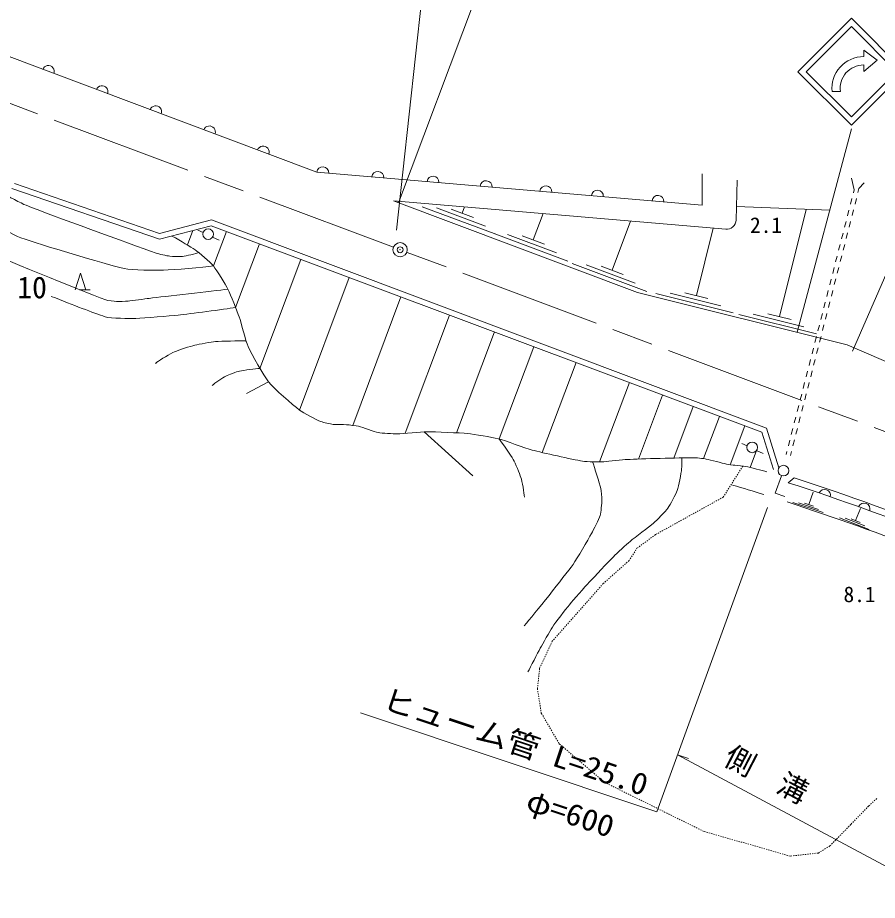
# Model space of a CAD drawing. Units: millimetres, scale not verified. Extents: x 40000 to 680000, y 20000 to 380000.
# Drawn here: x 220280 to 292658, y 246973 to 321285 of the extents above; entities that cross this region are included whole.
import ezdxf
from ezdxf.enums import TextEntityAlignment as Align

# ---------------------------------------------------------------- set-up
doc = ezdxf.new("R2010")
doc.units = ezdxf.units.MM
doc.header["$LTSCALE"] = 1000
doc.header["$PDMODE"] = 32
doc.header["$PDSIZE"] = 500
doc.linetypes.add('CHAIN', pattern=[18.5, 12, -1.5, 3.5, -1.5])
for name, color, linetype, lineweight in [('M-BGD', 7, 'Continuous', 13), ('M-BMK', 2, 'CHAIN', 13), ('M-STR-HTXT', 7, 'Continuous', 13), ('M-WORK', 1, 'Continuous', 13)]:
    doc.layers.add(name, color=color, linetype=linetype, lineweight=lineweight)
doc.styles.add('ＭＳ ゴシック', font='')
doc.styles.get('ＭＳ ゴシック').set_extended_font_data('MS Gothic')

msp = doc.modelspace()

# ---------------------------------------------------------------- linework, layer by layer
at = {"layer": 'M-BGD'}
msp.add_circle((252480, 301745), 600, dxfattribs=at)
msp.add_point((252480, 301745), dxfattribs=at)
at = {"layer": 'M-BMK'}
for p, q in [((251919, 301956), (209051, 318030)), ((303631, 282566), (253042, 301535))]:
    msp.add_line(p, q, dxfattribs=at)
at = {"layer": 'M-STR-HTXT'}
for p, q in [((266994, 344730), (252357, 305693)), ((255946, 337888), (252170, 303387)), ((290576, 293215), (306361, 329557))]:
    msp.add_line(p, q, dxfattribs=at)
for points in [[(283407, 280059), (274083, 254422), (249150, 262759)], [(298748, 246973), (275826, 259214), (276764, 258922)]]:
    msp.add_lwpolyline(points, dxfattribs=at)
at = {"layer": 'M-WORK'}
for p, q in [((245470, 308275), (209293, 321840)), ((291515, 318557), (291515, 318004)), ((291515, 318557), (292640, 317719)), ((292640, 317719), (291515, 316762)), ((291515, 317304), (291515, 316762)), ((288841, 315054), (289546, 315054)), ((290472, 311929), (285908, 294801)), ((290706, 306791), (290474, 307762)), ((280865, 307596), (280761, 304244)), ((291113, 306893), (291560, 307385)), ((290641, 306539), (290706, 306791)), ((291027, 306557), (291113, 306893)), ((272474, 298150), (251917, 305858)), ((251917, 305858), (279893, 303472)), ((290393, 305570), (290517, 306055)), ((290778, 305588), (290902, 306072)), ((260631, 303016), (254329, 305372)), ((259656, 303732), (255535, 305273)), ((258648, 304462), (256774, 305162)), ((257711, 304812), (257911, 305346)), ((263687, 302575), (264513, 304783)), ((280796, 305389), (288649, 305065)), ((284421, 296119), (286672, 305147)), ((290144, 304602), (290268, 305086)), ((290529, 304620), (290653, 305104)), ((283325, 286735), (236600, 304255)), ((270333, 300024), (271877, 304155)), ((289895, 303633), (290019, 304118)), ((290280, 303651), (290405, 304135)), ((234574, 302147), (235029, 303361)), ((235448, 303397), (235888, 303190)), ((282944, 286376), (236575, 303762)), ((236759, 300378), (237849, 303284)), ((277423, 297880), (278839, 303561)), ((236693, 302810), (237255, 302545)), ((266607, 300779), (260305, 303135)), ((265632, 301496), (261511, 303036)), ((264624, 302225), (262750, 302925)), ((289646, 302665), (289771, 303149)), ((290031, 302683), (290156, 303167)), ((238630, 296880), (240639, 302238)), ((289397, 301696), (289522, 302181)), ((289782, 301714), (289907, 302198)), ((289148, 300728), (289273, 301212)), ((289534, 300745), (289658, 301230)), ((240673, 291746), (244118, 300934)), ((273253, 298228), (266951, 300584)), ((272278, 298944), (268157, 300485)), ((271269, 299674), (269396, 300374)), ((288900, 299759), (289024, 300243)), ((289285, 299777), (289409, 300261)), ((244003, 288252), (248186, 299408)), ((288651, 298791), (288775, 299275)), ((289036, 298808), (289160, 299293)), ((225475, 298380), (226379, 298380)), ((280527, 296426), (273999, 298054)), ((279477, 297028), (275208, 298092)), ((278393, 297639), (276452, 298122)), ((288402, 297822), (288526, 298306)), ((288787, 297840), (288911, 298324)), ((248492, 286957), (252547, 297773)), ((288153, 296854), (288278, 297338)), ((288538, 296871), (288663, 297356)), ((252905, 286292), (256635, 296240)), ((287525, 294664), (280997, 296292)), ((286475, 295266), (282206, 296331)), ((285391, 295877), (283450, 296361)), ((287904, 295885), (288029, 296369)), ((288289, 295903), (288414, 296387)), ((287655, 294916), (287780, 295401)), ((288041, 294934), (288165, 295418)), ((257231, 286331), (260415, 294823)), ((287407, 293948), (287531, 294432)), ((287792, 293966), (287916, 294450)), ((260813, 285814), (263726, 293582)), ((287158, 292979), (287282, 293464)), ((287543, 292997), (287667, 293481)), ((264448, 284671), (267288, 292246)), ((286909, 292011), (287033, 292495)), ((287294, 292029), (287418, 292513)), ((286660, 291042), (286784, 291527)), ((287045, 291060), (287170, 291544)), ((241406, 290613), (239558, 289634)), ((269279, 283887), (271782, 290561)), ((286796, 290091), (286921, 290576)), ((286411, 290074), (286536, 290558)), ((272562, 284125), (274581, 289511)), ((286162, 289105), (286287, 289589)), ((286548, 289123), (286672, 289607)), ((275520, 284211), (277146, 288550)), ((285914, 288137), (286038, 288621)), ((286299, 288154), (286423, 288639)), ((278034, 284157), (279369, 287716)), ((285665, 287168), (285789, 287652)), ((286050, 287186), (286174, 287670)), ((280265, 283651), (281491, 286921)), ((254511, 286411), (258608, 282716)), ((282944, 286376), (283914, 283239)), ((283325, 286735), (284363, 283377)), ((285416, 286200), (285540, 286684)), ((285801, 286217), (285925, 286702)), ((281250, 285445), (281690, 285237)), ((285167, 285231), (285291, 285715)), ((285552, 285249), (285677, 285733)), ((281946, 283417), (282476, 284831)), ((282495, 284858), (283057, 284593)), ((284978, 284495), (285043, 284747)), ((285341, 284428), (285428, 284764)), ((281062, 283116), (281115, 283201)), ((281168, 283285), (281222, 283370)), ((281275, 283455), (281325, 283535)), ((280637, 282438), (280690, 282523)), ((280744, 282607), (280797, 282692)), ((280850, 282777), (280903, 282862)), ((280956, 282946), (281009, 283031)), ((284596, 282725), (284063, 281259)), ((285663, 282544), (285157, 282130)), ((280106, 281591), (280159, 281675)), ((280212, 281760), (280266, 281845)), ((280319, 281930), (280372, 282014)), ((280425, 282099), (280478, 282184)), ((280531, 282269), (280584, 282353)), ((279595, 280868), (279684, 280917)), ((279684, 280917), (279734, 280998)), ((279788, 281082), (279841, 281167)), ((279894, 281252), (279947, 281336)), ((280000, 281421), (280053, 281506)), ((284063, 281259), (284873, 280964)), ((286900, 280290), (287253, 281344)), ((278370, 280190), (278457, 280239)), ((278545, 280287), (278632, 280336)), ((278720, 280384), (278807, 280432)), ((278895, 280481), (278982, 280529)), ((279070, 280578), (279157, 280626)), ((279245, 280674), (279332, 280723)), ((279420, 280771), (279507, 280819)), ((288093, 279613), (285541, 280467)), ((287693, 279886), (286024, 280444)), ((287280, 280163), (286521, 280417)), ((276969, 279416), (277057, 279465)), ((277144, 279513), (277232, 279561)), ((277319, 279610), (277407, 279658)), ((277494, 279707), (277582, 279755)), ((277670, 279803), (277757, 279852)), ((277845, 279900), (277932, 279949)), ((278020, 279997), (278107, 280045)), ((278195, 280094), (278282, 280142)), ((290827, 278941), (291235, 279975)), ((275569, 278642), (275657, 278691)), ((275744, 278739), (275832, 278787)), ((275919, 278836), (276007, 278884)), ((276094, 278932), (276182, 278981)), ((276269, 279029), (276357, 279078)), ((276444, 279126), (276532, 279174)), ((276619, 279223), (276707, 279271)), ((276794, 279320), (276882, 279368)), ((291983, 278202), (289479, 279189)), ((291598, 278496), (289960, 279141)), ((291200, 278794), (290455, 279088)), ((274344, 277965), (274431, 278013)), ((274519, 278062), (274606, 278110)), ((274694, 278158), (274781, 278207)), ((274869, 278255), (274957, 278304)), ((275044, 278352), (275132, 278400)), ((275219, 278449), (275307, 278497)), ((275394, 278545), (275482, 278594)), ((273246, 277222), (273326, 277281)), ((273407, 277340), (273487, 277399)), ((273568, 277459), (273649, 277518)), ((273729, 277577), (273810, 277636)), ((273890, 277695), (273992, 277770)), ((273992, 277770), (274081, 277820)), ((274169, 277868), (274256, 277916)), ((272283, 276400), (272336, 276484)), ((272390, 276568), (272419, 276613)), ((272419, 276613), (272521, 276688)), ((272601, 276748), (272682, 276807)), ((272762, 276866), (272843, 276925)), ((272924, 276985), (273004, 277044)), ((273085, 277103), (273165, 277162)), ((271853, 275725), (271907, 275809)), ((271961, 275894), (272014, 275978)), ((272068, 276062), (272122, 276147)), ((272175, 276231), (272229, 276315)), ((271070, 274967), (271145, 275034)), ((271219, 275101), (271293, 275168)), ((271368, 275234), (271442, 275301)), ((271517, 275368), (271591, 275435)), ((271666, 275501), (271771, 275595)), ((271771, 275595), (271800, 275640)), ((270176, 274167), (270251, 274234)), ((270325, 274300), (270400, 274367)), ((270474, 274434), (270549, 274500)), ((270623, 274567), (270698, 274634)), ((270772, 274701), (270847, 274767)), ((270921, 274834), (270996, 274901)), ((269376, 273409), (269442, 273484)), ((269508, 273559), (269550, 273606)), ((269550, 273606), (269655, 273700)), ((269729, 273766), (269804, 273833)), ((269878, 273900), (269953, 273967)), ((270027, 274033), (270102, 274100)), ((268713, 272660), (268779, 272735)), ((268846, 272810), (268912, 272885)), ((268978, 272959), (269044, 273034)), ((269111, 273109), (269177, 273184)), ((269243, 273259), (269309, 273334)), ((268051, 271911), (268117, 271986)), ((268183, 272061), (268249, 272136)), ((268316, 272210), (268382, 272285)), ((268448, 272360), (268514, 272435)), ((268581, 272510), (268647, 272585)), ((267520, 271312), (267587, 271387)), ((267653, 271461), (267719, 271536)), ((267786, 271611), (267852, 271686)), ((267918, 271761), (267984, 271836)), ((266858, 270563), (266924, 270638)), ((266990, 270712), (267057, 270787)), ((267123, 270862), (267189, 270937)), ((267255, 271012), (267322, 271087)), ((267388, 271162), (267454, 271237)), ((266195, 269814), (266262, 269889)), ((266328, 269963), (266394, 270038)), ((266460, 270113), (266527, 270188)), ((266593, 270263), (266659, 270338)), ((266725, 270413), (266792, 270488)), ((265533, 269065), (265599, 269140)), ((265665, 269214), (265732, 269289)), ((265798, 269364), (265864, 269439)), ((265930, 269514), (265997, 269589)), ((266063, 269664), (266129, 269739)), ((265079, 268338), (265121, 268429)), ((265164, 268519), (265206, 268610)), ((265249, 268700), (265292, 268793)), ((265292, 268793), (265334, 268840)), ((265400, 268915), (265466, 268990)), ((264654, 267433), (264697, 267523)), ((264739, 267614), (264782, 267704)), ((264824, 267795), (264866, 267886)), ((264909, 267976), (264951, 268067)), ((264994, 268157), (265036, 268248)), ((264314, 266709), (264357, 266799)), ((264399, 266890), (264442, 266980)), ((264484, 267071), (264527, 267161)), ((264569, 267252), (264612, 267342)), ((264172, 265994), (264183, 266094)), ((264193, 266193), (264204, 266293)), ((264214, 266392), (264228, 266525)), ((264228, 266525), (264272, 266618)), ((264088, 265199), (264099, 265298)), ((264109, 265398), (264120, 265497)), ((264130, 265597), (264141, 265696)), ((264151, 265795), (264162, 265895)), ((264043, 264767), (264057, 264900)), ((264056, 264687), (264043, 264767)), ((264067, 265000), (264078, 265099)), ((264087, 264490), (264071, 264588)), ((264119, 264292), (264103, 264391)), ((264150, 264095), (264134, 264193)), ((264181, 263897), (264166, 263996)), ((264213, 263700), (264197, 263798)), ((264244, 263502), (264229, 263601)), ((264276, 263305), (264260, 263403)), ((264307, 263107), (264291, 263206)), ((264338, 262909), (264323, 263008)), ((264367, 262731), (264354, 262811)), ((264437, 262612), (264367, 262731)), ((264538, 262439), (264487, 262525)), ((264639, 262267), (264588, 262353)), ((264740, 262094), (264689, 262180)), ((264841, 261921), (264790, 262008)), ((264942, 261749), (264891, 261835)), ((265043, 261576), (264993, 261662)), ((265144, 261404), (265094, 261490)), ((265245, 261231), (265195, 261317)), ((265346, 261058), (265296, 261145)), ((265447, 260886), (265397, 260972)), ((265548, 260713), (265498, 260800)), ((265649, 260541), (265599, 260627)), ((265751, 260368), (265700, 260454)), ((265871, 260163), (265801, 260282)), ((265981, 260069), (265871, 260163)), ((266133, 259939), (266057, 260004)), ((266285, 259809), (266209, 259874)), ((266437, 259679), (266361, 259744)), ((266589, 259549), (266513, 259614)), ((266741, 259419), (266665, 259484)), ((266894, 259290), (266817, 259355)), ((267046, 259160), (266970, 259225)), ((267198, 259030), (267122, 259095)), ((267350, 258900), (267274, 258965)), ((267502, 258770), (267426, 258835)), ((267654, 258640), (267578, 258705)), ((267806, 258510), (267730, 258575)), ((267958, 258381), (267882, 258446)), ((268110, 258251), (268034, 258316)), ((268263, 258121), (268186, 258186)), ((268415, 257991), (268339, 258056)), ((268567, 257861), (268491, 257926)), ((268719, 257731), (268643, 257796)), ((268871, 257602), (268795, 257666)), ((269023, 257472), (268947, 257537)), ((269175, 257342), (269099, 257407)), ((269327, 257212), (269251, 257277)), ((269479, 257082), (269403, 257147)), ((269665, 256923), (269555, 257017)), ((269787, 256863), (269665, 256923)), ((269967, 256774), (269877, 256819)), ((270146, 256686), (270056, 256730)), ((270325, 256597), (270236, 256641)), ((270504, 256509), (270415, 256553)), ((270684, 256420), (270594, 256464)), ((270863, 256331), (270773, 256376)), ((271042, 256243), (270953, 256287)), ((271222, 256154), (271132, 256198)), ((271401, 256065), (271311, 256110)), ((271580, 255977), (271491, 256021)), ((271759, 255888), (271670, 255932)), ((271939, 255799), (271849, 255844)), ((272118, 255711), (272028, 255755)), ((272297, 255622), (272208, 255666)), ((272477, 255534), (272387, 255578)), ((272656, 255445), (272566, 255489)), ((272835, 255356), (272746, 255401)), ((273014, 255268), (272925, 255312)), ((273194, 255179), (273104, 255223)), ((273373, 255090), (273283, 255135)), ((273552, 255002), (273463, 255046)), ((273732, 254913), (273642, 254957)), ((291945, 254932), (291843, 254827)), ((292018, 254999), (291945, 254932)), ((292164, 255136), (292091, 255068)), ((292310, 255272), (292237, 255204)), ((292457, 255409), (292384, 255341)), ((292603, 255545), (292530, 255477)), ((273911, 254824), (273821, 254869)), ((274090, 254736), (274001, 254780)), ((274269, 254647), (274180, 254691)), ((274449, 254559), (274359, 254603)), ((274628, 254470), (274538, 254514)), ((274807, 254381), (274718, 254426)), ((274987, 254293), (274897, 254337)), ((275166, 254204), (275076, 254248)), ((275345, 254115), (275256, 254160)), ((291217, 254181), (291147, 254109)), ((291356, 254324), (291286, 254253)), ((291495, 254468), (291426, 254396)), ((291634, 254611), (291565, 254540)), ((291774, 254755), (291704, 254683)), ((275524, 254027), (275435, 254071)), ((275704, 253938), (275614, 253982)), ((275883, 253849), (275793, 253894)), ((276062, 253761), (275973, 253805)), ((276242, 253672), (276152, 253716)), ((276421, 253583), (276331, 253628)), ((276600, 253495), (276511, 253539)), ((276779, 253406), (276690, 253451)), ((290520, 253463), (290418, 253358)), ((290659, 253607), (290590, 253535)), ((290799, 253750), (290729, 253678)), ((290938, 253894), (290868, 253822)), ((291077, 254037), (291008, 253965)), ((276959, 253318), (276869, 253362)), ((277138, 253229), (277048, 253273)), ((277317, 253140), (277228, 253185)), ((277497, 253052), (277407, 253096)), ((277676, 252963), (277586, 253007)), ((277855, 252874), (277766, 252919)), ((278067, 252770), (277945, 252830)), ((278191, 252734), (278067, 252770)), ((278383, 252680), (278287, 252707)), ((289853, 252778), (289783, 252706)), ((289993, 252921), (289923, 252850)), ((290132, 253065), (290062, 252993)), ((290272, 253208), (290202, 253136)), ((290418, 253358), (290342, 253279)), ((278575, 252625), (278479, 252652)), ((278768, 252570), (278672, 252597)), ((278960, 252515), (278864, 252543)), ((279152, 252460), (279056, 252488)), ((279345, 252406), (279249, 252433)), ((279537, 252351), (279441, 252378)), ((279730, 252296), (279633, 252323)), ((279922, 252241), (279826, 252269)), ((280114, 252186), (280018, 252214)), ((280307, 252132), (280210, 252159)), ((280499, 252077), (280403, 252104)), ((280691, 252022), (280595, 252049)), ((280884, 251967), (280787, 251995)), ((281076, 251912), (280980, 251940)), ((289016, 251919), (288946, 251847)), ((289155, 252062), (289085, 251990)), ((289295, 252205), (289225, 252134)), ((289434, 252348), (289365, 252277)), ((289574, 252492), (289504, 252420)), ((289713, 252635), (289644, 252563)), ((281268, 251858), (281172, 251885)), ((281461, 251803), (281364, 251830)), ((281653, 251748), (281557, 251775)), ((281845, 251693), (281749, 251721)), ((282038, 251638), (281941, 251666)), ((282230, 251584), (282134, 251611)), ((282422, 251529), (282326, 251556)), ((282615, 251474), (282519, 251501)), ((282807, 251419), (282711, 251447)), ((282999, 251364), (282903, 251392)), ((283192, 251310), (283096, 251337)), ((283384, 251255), (283288, 251282)), ((283576, 251200), (283480, 251227)), ((288136, 251230), (288050, 251177)), ((288306, 251335), (288221, 251282)), ((288476, 251440), (288391, 251387)), ((288660, 251553), (288561, 251492)), ((288736, 251632), (288660, 251553)), ((288876, 251775), (288806, 251704)), ((283769, 251145), (283673, 251173)), ((283961, 251090), (283865, 251118)), ((284153, 251036), (284057, 251063)), ((284346, 250981), (284250, 251008)), ((284538, 250926), (284442, 250953)), ((284730, 250871), (284634, 250899)), ((284923, 250816), (284827, 250844)), ((285115, 250762), (285019, 250789)), ((285335, 250699), (285211, 250734)), ((285472, 250714), (285335, 250699)), ((285671, 250736), (285572, 250725)), ((285870, 250758), (285770, 250747)), ((286069, 250779), (285969, 250768)), ((286267, 250801), (286168, 250790)), ((286466, 250823), (286367, 250812)), ((286665, 250845), (286566, 250834)), ((286864, 250867), (286764, 250856)), ((287063, 250889), (286963, 250878)), ((287261, 250911), (287162, 250900)), ((287460, 250932), (287361, 250922)), ((287696, 250958), (287560, 250943)), ((287795, 251019), (287696, 250958)), ((287965, 251125), (287880, 251072))]:
    msp.add_line(p, q, dxfattribs=at)
for points in [[(285972, 316736), (290472, 321236), (294972, 316736), (290472, 312236)], [(286679, 316736), (290472, 320529), (294265, 316736), (290472, 312943)]]:
    msp.add_lwpolyline(points, close=True, dxfattribs=at)
for points in [[(245470, 308275), (277921, 305507), (277921, 308145)], [(236600, 304255), (232231, 303119), (220003, 307327)], [(236575, 303762), (232212, 302628), (219779, 306907)], [(225112, 298380), (225561, 299774), (226011, 298380)], [(272474, 298150), (290115, 293752), (325065, 278676), (328952, 288764)]]:
    msp.add_lwpolyline(points, dxfattribs=at)
for centre in [(236319, 303061), (282122, 285109), (284750, 283148)]:
    msp.add_circle(centre, 450, dxfattribs=at)
for centre, radius, start, end in [((291507, 315325), 2679, 89.82588, 185.80957), ((222860, 316753), 500, 339.44584, 159.44584), ((291507, 315325), 1979, 89.76429, 187.87579), ((227382, 315057), 500, 339.44584, 159.44584), ((231904, 313362), 500, 339.44584, 159.44584), ((236426, 311666), 500, 339.44584, 159.44584), ((240948, 309970), 500, 339.44584, 159.44584), ((245969, 308232), 500, 355.12512, 175.12512), ((250602, 307837), 500, 355.12512, 175.12512), ((255244, 307441), 500, 355.12512, 175.12512), ((259722, 307059), 500, 355.12512, 175.12512), ((264750, 306630), 500, 355.12512, 175.12512), ((269089, 306260), 500, 355.12512, 175.12512), ((274188, 305826), 500, 355.12512, 175.12512), ((279961, 304269), 800, 265.12512, 358.22592), ((221703, 85899), 206786, 64.15627, 71.98246), ((221610, 84279), 206236, 72.65059, 73.41688), ((221703, 85899), 206236, 64.26335, 72.08072), ((288215, 281073), 500, 345.6975, 156.66578), ((221610, 84279), 206236, 65.12168, 72.08039), ((291539, 279917), 500, 343.74205, 156.66578)]:
    msp.add_arc(centre, radius, start, end, dxfattribs=at)
for points, knots in [([(235569, 301522), (235295, 301423), (234444, 301216), (234156, 301179), (233945, 301152), (233304, 301176), (233093, 301203), (232858, 301233), (232160, 301383), (231936, 301462), (229738, 302240), (223163, 304635), (220991, 305485), (220580, 305646), (219419, 306285), (219041, 306510), (218186, 307019), (215787, 308517), (214713, 309210)], [0, 0, 0, 0, 1, 1, 1, 2, 2, 2, 3, 3, 3, 4, 4, 4, 5, 5, 5, 6, 6, 6, 6]), ([(237987, 298418), (236660, 298269), (232682, 297810), (231356, 297653), (230999, 297611), (229930, 297456), (229571, 297422), (229380, 297404), (228804, 297388), (228613, 297398), (228427, 297407), (227865, 297449), (227692, 297516), (225451, 298381), (218779, 301105), (216571, 302050), (216288, 302172), (215497, 302660), (215249, 302844), (214976, 303045), (214213, 303723), (213976, 303966), (213340, 304618), (211548, 306684), (210889, 307311), (210520, 307662), (209546, 308457), (208824, 309010)], [0, 0, 0, 0, 1, 1, 1, 2, 2, 2, 3, 3, 3, 4, 4, 4, 5, 5, 5, 6, 6, 6, 7, 7, 7, 8, 8, 8, 9, 9, 9, 9]), ([(236759, 300378), (235927, 300262), (233412, 300054), (232572, 300031), (231906, 300013), (229891, 300022), (229241, 300170), (227470, 300572), (222253, 302158), (220541, 302761), (219959, 302966), (218331, 303865), (217811, 304196), (217411, 304450), (216338, 305391), (215960, 305677), (215505, 306020), (214136, 307051), (213646, 307343), (213048, 307698), (211501, 308517), (210422, 309059)], [0, 0, 0, 0, 1, 1, 1, 2, 2, 2, 3, 3, 3, 4, 4, 4, 5, 5, 5, 6, 6, 6, 7, 7, 7, 7]), ([(283344, 283045), (282999, 283153), (281949, 283425), (281595, 283498), (281413, 283536), (280856, 283577), (280672, 283600), (280527, 283617), (280090, 283670), (279947, 283701), (279607, 283774), (278602, 284057), (278260, 284122), (278037, 284165), (277358, 284242), (277131, 284240), (276028, 284235), (272722, 284139), (271621, 284089), (271223, 284071), (270036, 283915), (269638, 283900), (269279, 283887), (268198, 283890), (267844, 283948), (266987, 284087), (264442, 284656), (263603, 284879), (263017, 285034), (261314, 285687), (260727, 285837), (260227, 285965), (258696, 286217), (258182, 286267), (257496, 286333), (255427, 286419), (254738, 286417), (254234, 286416), (252729, 286260), (252226, 286252), (251908, 286247), (250951, 286291), (250639, 286351), (250298, 286417), (249323, 286797), (248986, 286880), (248786, 286930), (248168, 286997), (247962, 287012), (247738, 287030), (247061, 287018), (246838, 287046), (246629, 287071), (246007, 287195), (245813, 287277), (245435, 287438), (244331, 288003), (244003, 288252), (243443, 288675), (241848, 290067), (241406, 290613), (240973, 291147), (239966, 292961), (239682, 293587), (239467, 294064), (239100, 295597), (238927, 296090), (238760, 296564), (238214, 297970), (237987, 298418), (237778, 298831), (237055, 300022), (236759, 300378), (236497, 300694), (235569, 301522), (235225, 301747), (234845, 301995), (234052, 302458), (233261, 302901)], [0, 0, 0, 0, 1, 1, 1, 2, 2, 2, 3, 3, 3, 4, 4, 4, 5, 5, 5, 6, 6, 6, 7, 7, 7, 8, 8, 8, 9, 9, 9, 10, 10, 10, 11, 11, 11, 12, 12, 12, 13, 13, 13, 14, 14, 14, 15, 15, 15, 16, 16, 16, 17, 17, 17, 18, 18, 18, 19, 19, 19, 20, 20, 20, 21, 21, 21, 22, 22, 22, 23, 23, 23, 24, 24, 24, 25, 25, 25, 26, 26, 26, 26]), ([(238630, 296880), (237667, 296732), (234766, 296351), (233797, 296246), (233086, 296169), (230948, 295984), (230234, 295968), (229715, 295957), (228134, 295942), (227642, 296107), (226680, 296431), (224967, 297087), (223114, 297822)], [0, 0, 0, 0, 1, 1, 1, 2, 2, 2, 3, 3, 3, 4, 4, 4, 4]), ([(232006, 292272), (232280, 292480), (233172, 293010), (233487, 293151), (233815, 293299), (234849, 293619), (235199, 293707), (235541, 293792), (236583, 293982), (236935, 294012), (237439, 294054), (238961, 294085), (239467, 294064), (239484, 294063), (239499, 294062), (239513, 294061)], [0, 0, 0, 0, 1, 1, 1, 2, 2, 2, 3, 3, 3, 4, 4, 4, 5, 5, 5, 5]), ([(240673, 291746), (240329, 291734), (239304, 291602), (238969, 291527), (238727, 291473), (238025, 291219), (237805, 291105), (237559, 290978), (236868, 290510), (236658, 290329)], [0, 0, 0, 0, 1, 1, 1, 2, 2, 2, 3, 3, 3, 3]), ([(260813, 285814), (261083, 285491), (261801, 284451), (262008, 284085), (262170, 283800), (262552, 282889), (262646, 282574), (262742, 282252), (262927, 281257), (262953, 280922)], [0, 0, 0, 0, 1, 1, 1, 2, 2, 2, 3, 3, 3, 3]), ([(262930, 270097), (263794, 271093), (266259, 274190), (267035, 275256), (267393, 275747), (268294, 277336), (268589, 277867), (268752, 278161), (269221, 279058), (269321, 279378), (269398, 279628), (269457, 280416), (269462, 280677), (269466, 280871), (269414, 281456), (269368, 281645), (269257, 282103), (268846, 283456), (268684, 283899), (268684, 283899), (268684, 283899), (268684, 283899)], [0, 0, 0, 0, 1, 1, 1, 2, 2, 2, 3, 3, 3, 4, 4, 4, 5, 5, 5, 6, 6, 6, 7, 7, 7, 7]), ([(263237, 266202), (263439, 266604), (264066, 267798), (264282, 268192), (264480, 268553), (265078, 269635), (265307, 269977), (265568, 270370), (266428, 271496), (266728, 271861), (267048, 272252), (268063, 273378), (268404, 273750), (268804, 274185), (270017, 275480), (270435, 275898), (270706, 276170), (271557, 276950), (271851, 277197), (272233, 277517), (273437, 278403), (273811, 278732), (274073, 278963), (274819, 279709), (275024, 279992), (275222, 280264), (275693, 281163), (275803, 281480), (275926, 281830), (276140, 282929), (276181, 283298), (276201, 283475), (276202, 283889), (276188, 284226)], [0, 0, 0, 0, 1, 1, 1, 2, 2, 2, 3, 3, 3, 4, 4, 4, 5, 5, 5, 6, 6, 6, 7, 7, 7, 8, 8, 8, 9, 9, 9, 10, 10, 10, 11, 11, 11, 11])]:
    msp.add_open_spline(points, degree=3, knots=knots, dxfattribs=at)
msp.add_open_spline([(231905, 292138), (231897, 292169), (231929, 292213), (232006, 292272)], degree=3, dxfattribs=at)

# ---------------------------------------------------------------- texts
at = {"layer": 'M-STR-HTXT', "style": 'ＭＳ ゴシック', "width": 1.1}
for s, p in [('ヒューム管 L=25.0', (261727, 258923)), ('φ=600', (266355, 252907))]:
    msp.add_text(s, height=1833, rotation=341.511, dxfattribs=at).set_placement(p, align=Align.BOTTOM_CENTER)
at = {"layer": 'M-STR-HTXT', "style": 'ＭＳ ゴシック'}
msp.add_text('側\u3000溝', height=1833, rotation=332.5, dxfattribs=at).set_placement((282665, 256280), align=Align.BOTTOM_CENTER)
at = {"layer": 'M-WORK', "style": 'ＭＳ ゴシック'}
for s, height, p in [('2.1', 1320, (283287, 302763)), ('10', 1833, (221496, 297107)), ('8.1', 1320, (291157, 271682))]:
    msp.add_text(s, height=height, rotation=359.998, dxfattribs=at).set_placement(p, align=Align.BOTTOM_CENTER)

doc.saveas('drawing.dxf')
